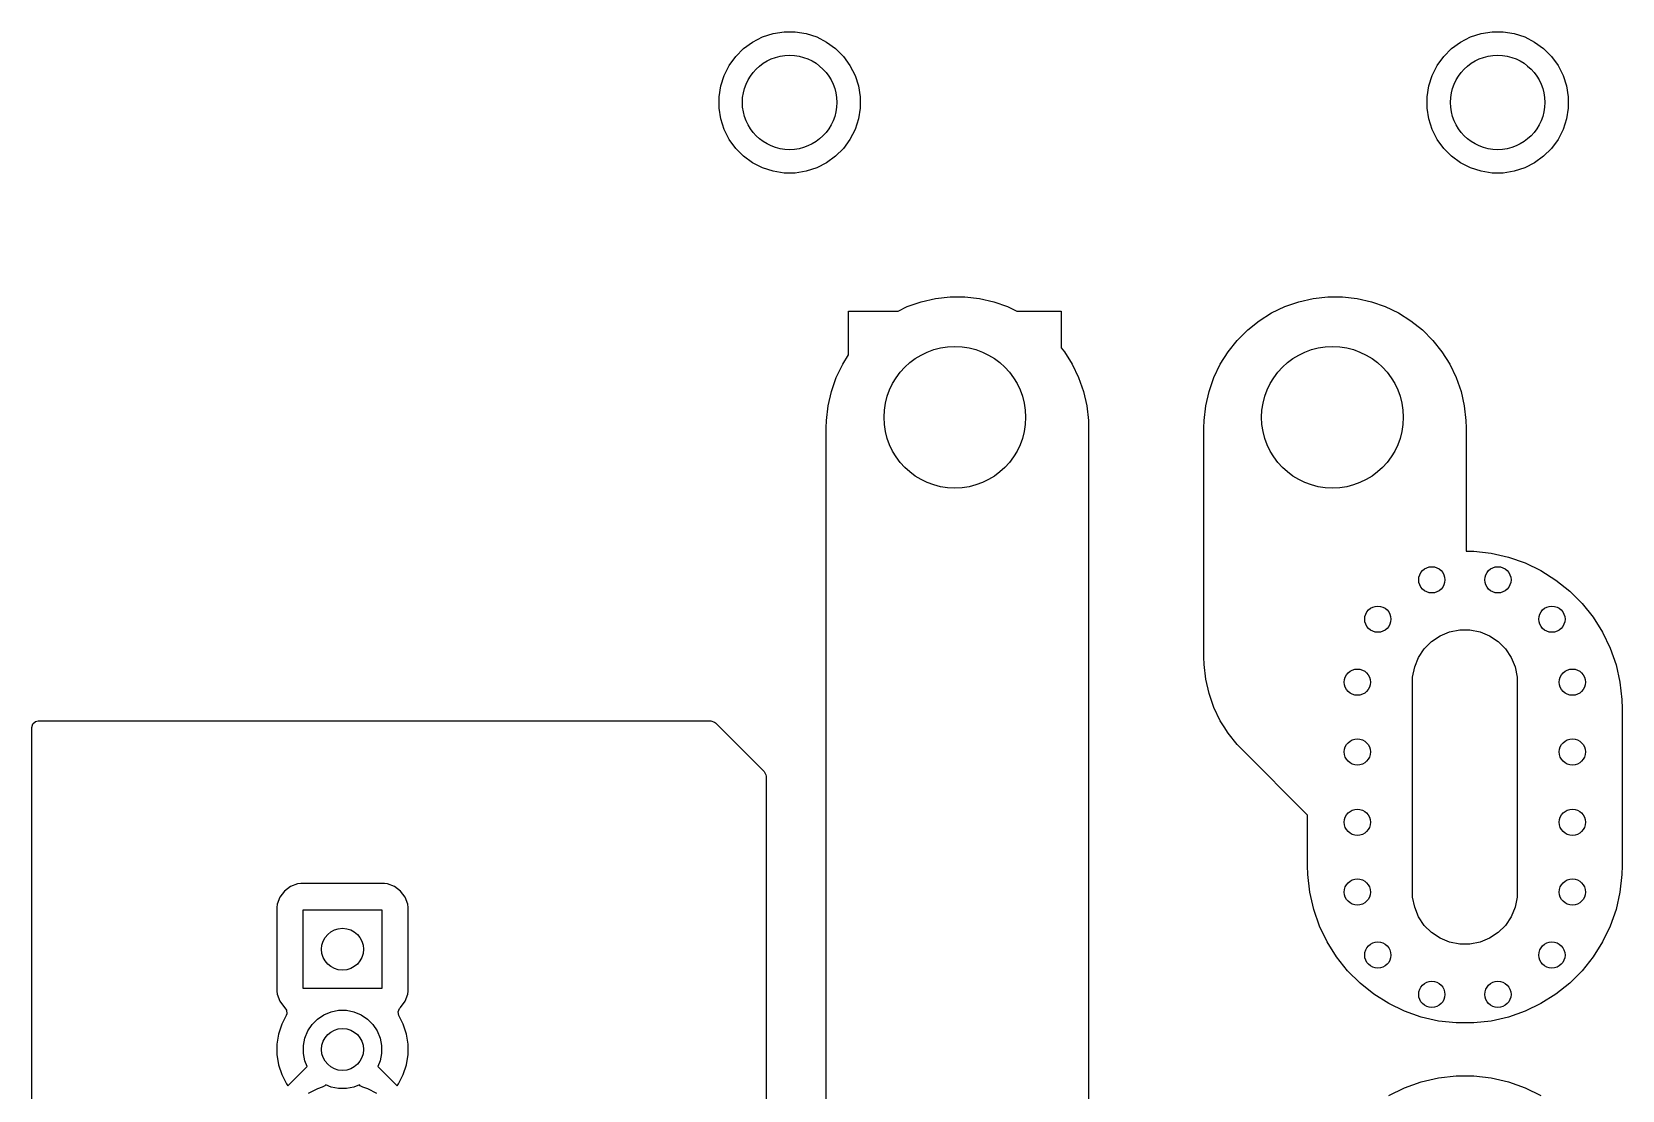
# Model space of a CAD drawing. Extents: x 106.5 to 136.8, y -97.6 to -56.6.
# Drawn here: x 106.5 to 136.82, y -76.79 to -56.62 of the extents above; entities that cross this region are included whole.
import ezdxf

# ---------------------------------------------------------------- set-up
doc = ezdxf.new("R2010")
doc.units = 0
doc.layers.add('BLACK', color=7, linetype='CONTINUOUS')

msp = doc.modelspace()

# ---------------------------------------------------------------- linework, layer by layer
at = {"layer": 'BLACK', "linetype": 'CONTINUOUS'}
for p, q in [((120.433377, -56.715263), (120.634849, -56.649801)), ((120.634849, -56.649801), (120.84408, -56.616662)), ((120.84408, -56.616662), (121.05592, -56.616662)), ((121.05592, -56.616662), (121.265151, -56.649801)), ((121.265151, -56.649801), (121.466623, -56.715263)), ((133.933377, -56.715263), (134.134849, -56.649801)), ((134.134849, -56.649801), (134.34408, -56.616662)), ((134.34408, -56.616662), (134.55592, -56.616662)), ((134.55592, -56.616662), (134.765151, -56.649801)), ((134.765151, -56.649801), (134.966623, -56.715263)), ((119.923452, -57.085745), (120.073245, -56.935952)), ((120.073245, -56.935952), (120.244627, -56.811436)), ((120.244627, -56.811436), (120.433377, -56.715263)), ((121.466623, -56.715263), (121.655373, -56.811436)), ((121.655373, -56.811436), (121.826755, -56.935952)), ((121.826755, -56.935952), (121.976548, -57.085745)), ((133.423452, -57.085745), (133.573245, -56.935952)), ((133.573245, -56.935952), (133.744627, -56.811436)), ((133.744627, -56.811436), (133.933377, -56.715263)), ((134.966623, -56.715263), (135.155373, -56.811436)), ((135.155373, -56.811436), (135.326755, -56.935952)), ((135.326755, -56.935952), (135.476548, -57.085745)), ((119.702763, -57.445877), (119.798936, -57.257127)), ((119.798936, -57.257127), (119.923452, -57.085745)), ((121.976548, -57.085745), (122.101064, -57.257127)), ((122.101064, -57.257127), (122.197237, -57.445877)), ((133.202763, -57.445877), (133.298936, -57.257127)), ((133.298936, -57.257127), (133.423452, -57.085745)), ((135.476548, -57.085745), (135.601064, -57.257127)), ((135.601064, -57.257127), (135.697237, -57.445877)), ((119.637301, -57.647349), (119.702763, -57.445877)), ((122.197237, -57.445877), (122.262699, -57.647349)), ((133.137301, -57.647349), (133.202763, -57.445877)), ((135.697237, -57.445877), (135.762699, -57.647349)), ((119.604162, -57.85658), (119.637301, -57.647349)), ((119.604162, -58.06842), (119.604162, -57.85658)), ((122.262699, -57.647349), (122.295838, -57.85658)), ((122.295838, -57.85658), (122.295838, -58.06842)), ((133.104162, -57.85658), (133.137301, -57.647349)), ((133.104162, -58.06842), (133.104162, -57.85658)), ((135.762699, -57.647349), (135.795838, -57.85658)), ((135.795838, -57.85658), (135.795838, -58.06842)), ((119.637301, -58.277651), (119.604162, -58.06842)), ((122.295838, -58.06842), (122.262699, -58.277651)), ((133.137301, -58.277651), (133.104162, -58.06842)), ((135.795838, -58.06842), (135.762699, -58.277651)), ((119.702763, -58.479123), (119.637301, -58.277651)), ((119.798936, -58.667873), (119.702763, -58.479123)), ((122.197237, -58.479123), (122.101064, -58.667873)), ((122.262699, -58.277651), (122.197237, -58.479123)), ((133.202763, -58.479123), (133.137301, -58.277651)), ((133.298936, -58.667873), (133.202763, -58.479123)), ((135.697237, -58.479123), (135.601064, -58.667873)), ((135.762699, -58.277651), (135.697237, -58.479123)), ((119.923452, -58.839255), (119.798936, -58.667873)), ((122.101064, -58.667873), (121.976548, -58.839255)), ((133.423452, -58.839255), (133.298936, -58.667873)), ((135.601064, -58.667873), (135.476548, -58.839255)), ((120.073245, -58.989048), (119.923452, -58.839255)), ((120.244627, -59.113564), (120.073245, -58.989048)), ((120.433377, -59.209737), (120.244627, -59.113564)), ((121.655373, -59.113564), (121.466623, -59.209737)), ((121.826755, -58.989048), (121.655373, -59.113564)), ((121.976548, -58.839255), (121.826755, -58.989048)), ((133.573245, -58.989048), (133.423452, -58.839255)), ((133.744627, -59.113564), (133.573245, -58.989048)), ((133.933377, -59.209737), (133.744627, -59.113564)), ((135.155373, -59.113564), (134.966623, -59.209737)), ((135.326755, -58.989048), (135.155373, -59.113564)), ((135.476548, -58.839255), (135.326755, -58.989048)), ((120.634849, -59.275199), (120.433377, -59.209737)), ((120.84408, -59.308338), (120.634849, -59.275199)), ((121.05592, -59.308338), (120.84408, -59.308338)), ((121.265151, -59.275199), (121.05592, -59.308338)), ((121.466623, -59.209737), (121.265151, -59.275199)), ((134.134849, -59.275199), (133.933377, -59.209737)), ((134.34408, -59.308338), (134.134849, -59.275199)), ((134.55592, -59.308338), (134.34408, -59.308338)), ((134.765151, -59.275199), (134.55592, -59.308338)), ((134.966623, -59.209737), (134.765151, -59.275199)), ((123.017412, -61.9375), (123.193291, -61.852801)), ((123.193291, -61.852801), (123.457911, -61.760207)), ((123.457911, -61.760207), (123.731234, -61.697822)), ((123.731234, -61.697822), (124.009824, -61.666433)), ((124.009824, -61.666433), (124.290176, -61.666433)), ((124.290176, -61.666433), (124.568766, -61.697822)), ((124.568766, -61.697822), (124.842089, -61.760207)), ((124.842089, -61.760207), (125.106709, -61.852801)), ((125.106709, -61.852801), (125.282588, -61.9375)), ((130.140703, -61.974441), (130.393291, -61.852801)), ((130.393291, -61.852801), (130.657911, -61.760207)), ((130.657911, -61.760207), (130.931234, -61.697822)), ((130.931234, -61.697822), (131.209824, -61.666433)), ((131.209824, -61.666433), (131.490176, -61.666433)), ((131.490176, -61.666433), (131.768766, -61.697822)), ((131.768766, -61.697822), (132.042089, -61.760207)), ((132.042089, -61.760207), (132.306709, -61.852801)), ((132.306709, -61.852801), (132.559297, -61.974441)), ((122.075, -62.773271), (122.075, -61.9375)), ((122.075, -61.9375), (123.017412, -61.9375)), ((125.282588, -61.9375), (126.125, -61.9375)), ((126.125, -61.9375), (126.125, -62.635691)), ((129.684134, -62.298395), (129.903322, -62.123598)), ((129.903322, -62.123598), (130.140703, -61.974441)), ((132.559297, -61.974441), (132.796678, -62.123598)), ((132.796678, -62.123598), (133.015866, -62.298395)), ((129.485895, -62.496634), (129.684134, -62.298395)), ((133.015866, -62.298395), (133.214105, -62.496634)), ((126.125, -62.635691), (126.188902, -62.715822)), ((126.188902, -62.715822), (126.338059, -62.953203)), ((129.161941, -62.953203), (129.311098, -62.715822)), ((129.311098, -62.715822), (129.485895, -62.496634)), ((133.214105, -62.496634), (133.388902, -62.715822)), ((133.388902, -62.715822), (133.538059, -62.953203)), ((121.840301, -63.205791), (121.961941, -62.953203)), ((121.961941, -62.953203), (122.075, -62.773271)), ((126.338059, -62.953203), (126.459699, -63.205791)), ((129.040301, -63.205791), (129.161941, -62.953203)), ((133.538059, -62.953203), (133.659699, -63.205791)), ((121.747707, -63.470411), (121.840301, -63.205791)), ((126.459699, -63.205791), (126.552293, -63.470411)), ((128.947707, -63.470411), (129.040301, -63.205791)), ((133.659699, -63.205791), (133.752293, -63.470411)), ((121.685322, -63.743734), (121.747707, -63.470411)), ((126.552293, -63.470411), (126.614678, -63.743734)), ((128.885322, -63.743734), (128.947707, -63.470411)), ((133.752293, -63.470411), (133.814678, -63.743734)), ((121.653933, -64.022324), (121.685322, -63.743734)), ((126.614678, -63.743734), (126.646067, -64.022324)), ((128.853933, -64.022324), (128.885322, -63.743734)), ((133.814678, -63.743734), (133.846067, -64.022324)), ((121.65, -64.1625), (121.653933, -64.022324)), ((121.65, -87.130394), (121.65, -64.1625)), ((126.646067, -64.022324), (126.65, -64.1625)), ((126.65, -64.1625), (126.65, -89.8375)), ((128.85, -64.1625), (128.853933, -64.022324)), ((128.85, -68.534999), (128.85, -64.1625)), ((133.846067, -64.022324), (133.85, -64.1625)), ((133.85, -64.1625), (133.85, -66.514719)), ((133.85, -66.514719), (133.993211, -66.514719)), ((133.993211, -66.514719), (134.327519, -66.552386)), ((134.327519, -66.552386), (134.655507, -66.627247)), ((134.655507, -66.627247), (134.97305, -66.73836)), ((134.97305, -66.73836), (135.276157, -66.884329)), ((135.276157, -66.884329), (135.561014, -67.063316)), ((135.561014, -67.063316), (135.82404, -67.273073)), ((135.82404, -67.273073), (136.061926, -67.510959)), ((136.061926, -67.510959), (136.271683, -67.773985)), ((136.271683, -67.773985), (136.45067, -68.058842)), ((133.190607, -68.236989), (133.353603, -68.128078)), ((133.353603, -68.128078), (133.534715, -68.053059)), ((133.534715, -68.053059), (133.726983, -68.014814)), ((133.726983, -68.014814), (133.923017, -68.014814)), ((133.923017, -68.014814), (134.115285, -68.053059)), ((134.115285, -68.053059), (134.296397, -68.128078)), ((134.296397, -68.128078), (134.459393, -68.236989)), ((136.45067, -68.058842), (136.596639, -68.361949)), ((132.943079, -68.538602), (133.05199, -68.375606)), ((133.05199, -68.375606), (133.190607, -68.236989)), ((134.459393, -68.236989), (134.59801, -68.375606)), ((134.59801, -68.375606), (134.706921, -68.538602)), ((136.596639, -68.361949), (136.707752, -68.679492)), ((128.853933, -68.675175), (128.85, -68.534999)), ((128.885322, -68.953765), (128.853933, -68.675175)), ((132.829815, -68.911982), (132.86806, -68.719714)), ((132.86806, -68.719714), (132.943079, -68.538602)), ((134.706921, -68.538602), (134.78194, -68.719714)), ((134.78194, -68.719714), (134.820185, -68.911982)), ((136.707752, -68.679492), (136.782613, -69.00748)), ((128.947707, -69.227088), (128.885322, -68.953765)), ((132.825, -69.009999), (132.829815, -68.911982)), ((132.825, -73.009999), (132.825, -69.009999)), ((134.820185, -68.911982), (134.825, -69.009999)), ((134.825, -69.009999), (134.825, -73.009999)), ((136.782613, -69.00748), (136.82028, -69.341788)), ((129.040301, -69.491708), (128.947707, -69.227088)), ((136.82028, -69.341788), (136.825, -69.509999)), ((129.161941, -69.744296), (129.040301, -69.491708)), ((129.236519, -69.862986), (129.161941, -69.744296)), ((136.825, -69.509999), (136.825, -72.509999)), ((106.5005, -69.874), (106.520185, -69.806961)), ((106.5005, -73.302134), (106.5005, -69.874)), ((106.520185, -69.806961), (106.572989, -69.761206)), ((106.572989, -69.761206), (106.6245, -69.75)), ((106.6245, -69.75), (119.448638, -69.75)), ((119.448638, -69.75), (119.515677, -69.769685)), ((119.515677, -69.769685), (119.536319, -69.786319)), ((119.536319, -69.786319), (120.463681, -70.713681)), ((129.311097, -69.981677), (129.236519, -69.862986)), ((129.485895, -70.200866), (129.311097, -69.981677)), ((129.582233, -70.302766), (129.485895, -70.200866)), ((130.825, -71.545533), (129.582233, -70.302766)), ((120.463681, -70.713681), (120.497166, -70.775004)), ((120.497166, -70.775004), (120.5, -70.801362)), ((120.5, -70.801362), (120.5, -84.973218)), ((130.825, -72.509999), (130.825, -71.545533)), ((130.82972, -72.67821), (130.825, -72.509999)), ((130.867387, -73.012518), (130.82972, -72.67821)), ((136.82028, -72.67821), (136.782613, -73.012518)), ((136.825, -72.509999), (136.82028, -72.67821)), ((111.317452, -72.992454), (111.231206, -73.107663)), ((111.317455, -72.992451), (111.317452, -72.992454)), ((111.432664, -72.906205), (111.317455, -72.992451)), ((111.432671, -72.906201), (111.432664, -72.906205)), ((111.567516, -72.855907), (111.432671, -72.906201)), ((111.627123, -72.8495), (111.567516, -72.855907)), ((111.627129, -72.849499), (111.627123, -72.8495)), ((113.222864, -72.849499), (111.627129, -72.849499)), ((113.222873, -72.849499), (113.222864, -72.849499)), ((113.222881, -72.849499), (113.222873, -72.849499)), ((113.222883, -72.8495), (113.222881, -72.849499)), ((113.282483, -72.855907), (113.222883, -72.8495)), ((113.417328, -72.906201), (113.282482, -72.855907)), ((113.282482, -72.855907), (113.282483, -72.855907)), ((113.417335, -72.906205), (113.417328, -72.906201)), ((113.532544, -72.992451), (113.417335, -72.906205)), ((113.532547, -72.992454), (113.532544, -72.992451)), ((113.618793, -73.107663), (113.532547, -72.992454)), ((130.942248, -73.340506), (130.867387, -73.012518)), ((132.829815, -73.108016), (132.825, -73.009999)), ((134.825, -73.009999), (134.820185, -73.108016)), ((136.782613, -73.012518), (136.707752, -73.340506)), ((106.5005, -84.868905), (106.5005, -73.302134)), ((111.174501, -73.302122), (111.1745, -73.302134)), ((111.1745, -73.302134), (111.1745, -74.897869)), ((111.180908, -73.242516), (111.174501, -73.302115)), ((111.174501, -73.302115), (111.174501, -73.302122)), ((111.231202, -73.10767), (111.180908, -73.242516)), ((111.231206, -73.107663), (111.231202, -73.10767)), ((111.675, -74.849999), (111.675, -73.349999)), ((111.675, -73.349999), (113.175, -73.349999)), ((113.175, -73.349999), (113.175, -74.849999)), ((113.618795, -73.107667), (113.618793, -73.107663)), ((113.618796, -73.107668), (113.618795, -73.107667)), ((113.669091, -73.242516), (113.618796, -73.107668)), ((113.675499, -73.302127), (113.669091, -73.242516)), ((113.6755, -74.897872), (113.675499, -73.302127)), ((131.053361, -73.658049), (130.942248, -73.340506)), ((132.86806, -73.300284), (132.829815, -73.108016)), ((132.943079, -73.481396), (132.86806, -73.300284)), ((134.78194, -73.300284), (134.706921, -73.481396)), ((134.820185, -73.108016), (134.78194, -73.300284)), ((136.707752, -73.340506), (136.596639, -73.658049)), ((131.19933, -73.961156), (131.053361, -73.658049)), ((133.05199, -73.644392), (132.943079, -73.481396)), ((133.190607, -73.783009), (133.05199, -73.644392)), ((134.59801, -73.644392), (134.459393, -73.783009)), ((134.706921, -73.481396), (134.59801, -73.644392)), ((136.596639, -73.658049), (136.45067, -73.961156)), ((131.378317, -74.246013), (131.19933, -73.961156)), ((133.353603, -73.89192), (133.190607, -73.783009)), ((133.534715, -73.966939), (133.353603, -73.89192)), ((133.726983, -74.005184), (133.534715, -73.966939)), ((134.115285, -73.966939), (133.923017, -74.005184)), ((134.296397, -73.89192), (134.115285, -73.966939)), ((134.459393, -73.783009), (134.296397, -73.89192)), ((136.45067, -73.961156), (136.271683, -74.246013)), ((131.588074, -74.509039), (131.378317, -74.246013)), ((133.923017, -74.005184), (133.726983, -74.005184)), ((136.271683, -74.246013), (136.061926, -74.509039)), ((131.82596, -74.746925), (131.588074, -74.509039)), ((136.061926, -74.509039), (135.82404, -74.746925)), ((111.1745, -74.897869), (111.174501, -74.897875)), ((111.174501, -74.897875), (111.180908, -74.957482)), ((113.175, -74.849999), (111.675, -74.849999)), ((113.669091, -74.957482), (113.6755, -74.897872)), ((132.088986, -74.956682), (131.82596, -74.746925)), ((135.82404, -74.746925), (135.561014, -74.956682)), ((111.180908, -74.957482), (111.231202, -75.092327)), ((111.231202, -75.092327), (111.231206, -75.092334)), ((111.231206, -75.092334), (111.317452, -75.207543)), ((113.532546, -75.207545), (113.618796, -75.09233)), ((113.618796, -75.09233), (113.669091, -74.957482)), ((132.373843, -75.135669), (132.088986, -74.956682)), ((132.67695, -75.281638), (132.373843, -75.135669)), ((135.276157, -75.135669), (134.97305, -75.281638)), ((135.561014, -74.956682), (135.276157, -75.135669)), ((111.352235, -75.362062), (111.266584, -75.530163)), ((111.317452, -75.207543), (111.323725, -75.213816)), ((111.323725, -75.213816), (111.322472, -75.215068)), ((111.322472, -75.215068), (111.35793, -75.262428)), ((111.362918, -75.33212), (111.352235, -75.362062)), ((111.35793, -75.262428), (111.362918, -75.33212)), ((111.845244, -75.534207), (111.949207, -75.430244)), ((111.949207, -75.430244), (112.071454, -75.348561)), ((112.071454, -75.348561), (112.207288, -75.292297)), ((112.207288, -75.292297), (112.351489, -75.263613)), ((112.351489, -75.263613), (112.498515, -75.263613)), ((112.498515, -75.263613), (112.642716, -75.292297)), ((112.642716, -75.292297), (112.77855, -75.348561)), ((112.77855, -75.348561), (112.900797, -75.430244)), ((112.900797, -75.430244), (113.00476, -75.534207)), ((113.484871, -75.293392), (113.511147, -75.228651)), ((113.497767, -75.362061), (113.484871, -75.293392)), ((113.58342, -75.530166), (113.497767, -75.362061)), ((113.511147, -75.228651), (113.526346, -75.21388)), ((113.526278, -75.213812), (113.532538, -75.20755)), ((113.526346, -75.21388), (113.526278, -75.213812)), ((113.532538, -75.20755), (113.532546, -75.207545)), ((132.994493, -75.392751), (132.67695, -75.281638)), ((133.322481, -75.467612), (132.994493, -75.392751)), ((133.656789, -75.505279), (133.322481, -75.467612)), ((133.993211, -75.505279), (133.656789, -75.505279)), ((134.327519, -75.467612), (133.993211, -75.505279)), ((134.655507, -75.392751), (134.327519, -75.467612)), ((134.97305, -75.281638), (134.655507, -75.392751)), ((111.20578, -75.717296), (111.175002, -75.911619)), ((111.266584, -75.530163), (111.20578, -75.717296)), ((111.678613, -75.936489), (111.707297, -75.792288)), ((111.707297, -75.792288), (111.763561, -75.656454)), ((111.763561, -75.656454), (111.845244, -75.534207)), ((113.00476, -75.534207), (113.086443, -75.656454)), ((113.086443, -75.656454), (113.142707, -75.792288)), ((113.142707, -75.792288), (113.171391, -75.936489)), ((113.644223, -75.717296), (113.58342, -75.530166)), ((113.675002, -75.911619), (113.644223, -75.717296)), ((111.175002, -75.911619), (111.175002, -76.108384)), ((111.175002, -76.108384), (111.20578, -76.302707)), ((111.678613, -76.083515), (111.678613, -75.936489)), ((111.707297, -76.227716), (111.678613, -76.083515)), ((113.171391, -76.083515), (113.142707, -76.227716)), ((113.171391, -75.936489), (113.171391, -76.083515)), ((113.644223, -76.302707), (113.675002, -76.108384)), ((113.675002, -76.108384), (113.675002, -75.911619)), ((111.20578, -76.302707), (111.266583, -76.489837)), ((111.381322, -76.700127), (111.750186, -76.331262)), ((111.750186, -76.331262), (111.707297, -76.227716)), ((113.142707, -76.227716), (113.099816, -76.331263)), ((113.099816, -76.331263), (113.46868, -76.700128)), ((113.58342, -76.489837), (113.644223, -76.302707)), ((111.266583, -76.489837), (111.355907, -76.665147)), ((111.355907, -76.665147), (111.381321, -76.700127)), ((111.381321, -76.700127), (111.381322, -76.700127)), ((112.088184, -76.700371), (112.038823, -76.73062)), ((112.103739, -76.684815), (112.088184, -76.700371)), ((112.207288, -76.727707), (112.103739, -76.684815)), ((112.746263, -76.684816), (112.642716, -76.727707)), ((112.76182, -76.700373), (112.746263, -76.684816)), ((112.811182, -76.730623), (112.76182, -76.700373)), ((113.46868, -76.700127), (113.494097, -76.665145)), ((113.46868, -76.700128), (113.46868, -76.700127)), ((113.494097, -76.665145), (113.58342, -76.489837)), ((132.67695, -76.738358), (132.994493, -76.627245)), ((132.994493, -76.627245), (133.322481, -76.552384)), ((133.322481, -76.552384), (133.656789, -76.514717)), ((133.656789, -76.514717), (133.993211, -76.514717)), ((133.993211, -76.514717), (134.327519, -76.552384)), ((134.327519, -76.552384), (134.655507, -76.627245)), ((134.655507, -76.627245), (134.97305, -76.738358)), ((111.944974, -76.761114), (111.769594, -76.850475)), ((112.038823, -76.73062), (111.944974, -76.761114)), ((112.351489, -76.756391), (112.207288, -76.727707)), ((112.498515, -76.756391), (112.351489, -76.756391)), ((112.642716, -76.727707), (112.498515, -76.756391)), ((112.905029, -76.761116), (112.811182, -76.730623)), ((113.080405, -76.850475), (112.905029, -76.761116)), ((132.373843, -76.884327), (132.67695, -76.738358)), ((134.97305, -76.738358), (135.276157, -76.884327))]:
    msp.add_line(p, q, dxfattribs=at)
at = {"layer": 'BLACK'}
for centre, radius in [((120.95, -57.9625), 0.9), ((134.45, -57.9625), 0.9), ((124.1, -63.9625), 1.35), ((131.3, -63.9625), 1.35), ((133.194997, -67.060001), 0.25), ((134.455, -67.060001), 0.25), ((132.165, -67.810001), 0.25), ((135.485, -67.809999), 0.25), ((131.775002, -69.009998), 0.25), ((135.875, -69.009998), 0.25), ((131.775, -70.339999), 0.25), ((135.875, -70.339993), 0.25), ((131.774995, -71.679999), 0.25), ((135.875, -71.679999), 0.25), ((131.775, -73.009996), 0.25), ((135.874998, -73.009997), 0.25), ((112.425, -74.099999), 0.4), ((132.165, -74.209999), 0.25), ((135.484999, -74.21), 0.25), ((133.195002, -74.959999), 0.25), ((134.455001, -74.960003), 0.25), ((112.425002, -76.010002), 0.4)]:
    msp.add_circle(centre, radius, dxfattribs=at)

doc.saveas('drawing.dxf')
